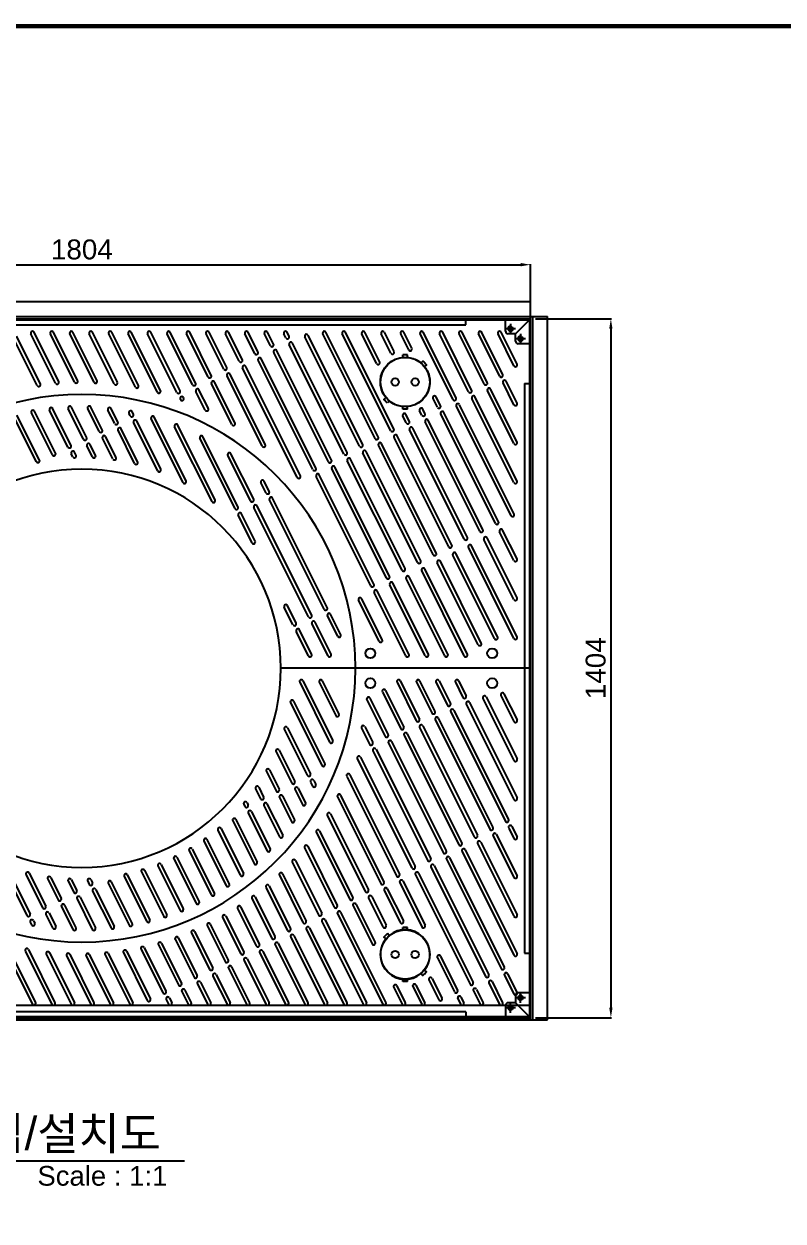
# Model space of a CAD drawing. Header units: millimetres. Extents: x 28890 to 36061, y -49849 to -44778.
# Drawn here: x 30523 to 32049, y -47349 to -44944 of the extents above; entities that cross this region are included whole.
import ezdxf
from ezdxf.enums import TextEntityAlignment as Align

# ---------------------------------------------------------------- set-up
doc = ezdxf.new("R2010")
doc.units = ezdxf.units.MM
doc.layers.add('LAYOUT', color=7, linetype='Continuous')
doc.layers.add('TEXT', color=7, linetype='Continuous')
doc.styles.get("Standard").update_dxf_attribs({"font": 'arial.ttf'})
doc.dimstyles.new('ISO-25', dxfattribs={"dimtxt": 40, "dimasz": 20, "dimexe": 1.25, "dimexo": 10, "dimgap": 10, "dimtad": 1, "dimdec": 0, "dimtxsty": 'Standard', "dimcen": 2.5, "dimclrd": 3, "dimclre": 3, "dimclrt": 3, "dimadec": 0, "dimazin": 0, "dimtfac": 1, "dimtdec": 0, "dimtmove": 0, "dimatfit": 3, "dimfxl": 1, "dimarcsym": 0})

# ---------------------------------------------------------------- blocks, each defined once
blk = doc.blocks.new('*D29')
at = {"color": 3, "lineweight": -2, "transparency": 16777216}
for p, q in [((29737.5, -45526.7), (29737.5, -45426.7)), ((29757.5, -45428), (31521.5, -45428)), ((31541.5, -45526.7), (31541.5, -45426.7))]:
    blk.add_line(p, q, dxfattribs=at)
at = {"color": 3, "transparency": 16777216}
for points in [[(29757.5, -45424.6), (29757.5, -45431.3), (29737.5, -45428)], [(31521.5, -45424.6), (31521.5, -45431.3), (31541.5, -45428)]]:
    blk.add_solid(points, dxfattribs=at)
at = {"layer": 'Defpoints', "color": 0, "transparency": 16777216}
for p in [(31541.5, -45428), (29737.5, -45536.7), (31541.5, -45536.7)]:
    blk.add_point(p, dxfattribs=at)
at = {"color": 3, "transparency": 16777216, "insert": (30639.5, -45397.6), "char_height": 40, "attachment_point": 5}
blk.add_mtext('1804', dxfattribs=at)
blk = doc.blocks.new('*D30')
at = {"color": 3, "lineweight": -2, "transparency": 16777216}
for p, q in [((31551.5, -45536.7), (31704.4, -45536.7)), ((31703.1, -45556.7), (31703.1, -46920.7)), ((31551.5, -46940.7), (31704.4, -46940.7))]:
    blk.add_line(p, q, dxfattribs=at)
at = {"color": 3, "transparency": 16777216}
for points in [[(31699.8, -45556.7), (31706.4, -45556.7), (31703.1, -45536.7)], [(31699.8, -46920.7), (31706.4, -46920.7), (31703.1, -46940.7)]]:
    blk.add_solid(points, dxfattribs=at)
at = {"layer": 'Defpoints', "color": 0, "transparency": 16777216}
for p in [(31541.5, -45536.7), (31541.5, -46940.7), (31703.1, -46940.7)]:
    blk.add_point(p, dxfattribs=at)
at = {"color": 3, "transparency": 16777216, "insert": (31672.7, -46238.7), "char_height": 40, "attachment_point": 5, "rotation": 90}
blk.add_mtext('1404', dxfattribs=at)
blk = doc.blocks.new('A$C2E731E15')
at = {"color": 1}
for p, q in [((-10, 0), (10, 0)), ((0, -10), (0, 10))]:
    blk.add_line(p, q, dxfattribs=at)
blk.add_circle((0, 0), 4.5)
at = {"color": 4}
blk.add_arc((0, 0), 5, 270, 180, dxfattribs=at)

msp = doc.modelspace()

# ---------------------------------------------------------------- linework, layer by layer
for p, q in [((29737.5, -45502.2), (31541.5, -45502.2)), ((31541.5, -46945.2), (31541.5, -45502.2)), ((29703, -45532.2), (31576, -45532.2)), ((29737.5, -45536.7), (31541.5, -45536.7)), ((29739.5, -45538.7), (31539.5, -45538.7)), ((31411.5, -45548.7), (31411.5, -45536.7)), ((31491.5, -45561.7), (31491.5, -45536.7)), ((31541.5, -45536.7), (31511.5, -45566.7)), ((31539.5, -45538.7), (31539.5, -46238.7)), ((31546, -46945.2), (31546, -45532.2)), ((31576, -46945.2), (31576, -45532.2)), ((29867.5, -45548.7), (31411.5, -45548.7)), ((30586.7, -45666.2), (30537, -45566.9)), ((30592.9, -45663), (30543.3, -45563.7)), ((30624.7, -45663.9), (30576.2, -45566.9)), ((30631, -45660.8), (30582.4, -45563.7)), ((30664, -45664.2), (30615.3, -45566.9)), ((30670.3, -45661.1), (30621.6, -45563.7)), ((30704.7, -45667.4), (30654.4, -45566.9)), ((30711, -45664.3), (30660.7, -45563.7)), ((30747.1, -45673.9), (30693.6, -45566.9)), ((30753.3, -45670.7), (30699.8, -45563.7)), ((30791.3, -45684.1), (30732.7, -45566.9)), ((30797.6, -45681), (30738.9, -45563.7)), ((30830.7, -45684.7), (30771.8, -45566.9)), ((30837, -45681.6), (30778.1, -45563.7)), ((30862.1, -45669.1), (30810.9, -45566.9)), ((30868.3, -45665.9), (30817.2, -45563.7)), ((30893.4, -45653.4), (30850.1, -45566.9)), ((30899.6, -45650.3), (30856.3, -45563.7)), ((30924.7, -45637.8), (30889.2, -45566.9)), ((30930.9, -45634.6), (30895.5, -45563.7)), ((30956, -45622.1), (30928.3, -45566.9)), ((30962.2, -45619), (30934.6, -45563.7)), ((30987.3, -45606.5), (30967.5, -45566.9)), ((30993.5, -45603.3), (30973.7, -45563.7)), ((31018.6, -45590.8), (31006.6, -45566.9)), ((31024.8, -45587.7), (31012.9, -45563.7)), ((31049.9, -45575.1), (31045.7, -45566.9)), ((31056.1, -45572), (31052, -45563.7)), ((31204.1, -45789.7), (31094.2, -45569.8)), ((31229.1, -45777.1), (31124, -45566.9)), ((31235.4, -45774), (31130.3, -45563.7)), ((31260.4, -45761.5), (31163.1, -45566.9)), ((31266.7, -45758.4), (31169.4, -45563.7)), ((31232.2, -45626.7), (31202.3, -45566.9)), ((31238.4, -45623.5), (31208.5, -45563.7)), ((31260.9, -45605.8), (31241.4, -45566.9)), ((31267.1, -45602.7), (31247.7, -45563.7)), ((31296.7, -45599.1), (31280.5, -45566.9)), ((31302.9, -45596), (31286.8, -45563.7)), ((31385.7, -45698.9), (31319.7, -45566.9)), ((31391.9, -45695.7), (31325.9, -45563.7)), ((31417, -45683.2), (31358.8, -45566.9)), ((31423.2, -45680.1), (31365, -45563.7)), ((31448.3, -45667.6), (31397.9, -45566.9)), ((31454.5, -45664.4), (31404.2, -45563.7)), ((31479.6, -45651.9), (31437, -45566.9)), ((31485.8, -45648.8), (31443.3, -45563.7)), ((31508.2, -45631), (31476.2, -45566.9)), ((31514.5, -45627.8), (31482.4, -45563.7)), ((31511.5, -45566.7), (31496.5, -45566.7)), ((31511.5, -45581.7), (31511.5, -45566.7)), ((30549.9, -45670.8), (30501.7, -45574.4)), ((30556.1, -45667.6), (30507.9, -45571.3)), ((31166.5, -45808.4), (31056.6, -45588.6)), ((31172.8, -45805.3), (31062.9, -45585.4)), ((31197.8, -45792.8), (31087.9, -45572.9)), ((31541.5, -45586.7), (31516.5, -45586.7)), ((31110.2, -45836.6), (31000.2, -45616.7)), ((31135.2, -45824.1), (31025.3, -45604.2)), ((31141.5, -45821), (31031.5, -45601.1)), ((31294, -45609.2), (31285, -45609.2)), ((31285, -45614.4), (31285, -45609.2)), ((31294, -45614.4), (31294, -45609.2)), ((31072.6, -45855.4), (30962.7, -45635.5)), ((31078.9, -45852.3), (30968.9, -45632.4)), ((31103.9, -45839.7), (30994, -45619.9)), ((30947.6, -45746.2), (30906.3, -45663.7)), ((31002, -45792.4), (30931.4, -45651.2)), ((31008.2, -45789.2), (30937.6, -45648)), ((31508.2, -45709.2), (31486.3, -45665.3)), ((31514.5, -45706.1), (31492.5, -45662.2)), ((30887.5, -45720), (30868.8, -45682.5)), ((30893.8, -45716.8), (30875, -45679.3)), ((30941.3, -45749.3), (30900.1, -45666.8)), ((31508.2, -45787.5), (31455, -45681)), ((31514.5, -45784.4), (31461.2, -45677.9)), ((31529.5, -45666.7), (31529.5, -46810.7)), ((31529.5, -45666.7), (31541.5, -45666.7)), ((30649.2, -45775.5), (30618.5, -45714.1)), ((30680.5, -45759.8), (30657.6, -45714)), ((30837.9, -45699), (30837.5, -45698.1)), ((30844.2, -45695.9), (30843.7, -45695)), ((31285, -45718.2), (31285, -45713)), ((31294, -45718.2), (31294, -45713)), ((31354.4, -45714.5), (31345.5, -45696.8)), ((31360.6, -45711.4), (31351.7, -45693.6)), ((31502.3, -45932.2), (31392.4, -45712.3)), ((31508.6, -45929), (31398.6, -45709.2)), ((31508.2, -45865.8), (31423.7, -45696.6)), ((31514.5, -45862.6), (31429.9, -45693.5)), ((30548, -45823.7), (30502.9, -45733.3)), ((30554.3, -45820.5), (30509.1, -45730.2)), ((30580.3, -45809.9), (30538.1, -45725.5)), ((30586.6, -45806.8), (30544.4, -45722.4)), ((30611.6, -45794.3), (30574.5, -45720.1)), ((30617.9, -45791.2), (30580.8, -45717)), ((30642.9, -45778.6), (30612.2, -45717.3)), ((30674.2, -45763), (30651.3, -45717.2)), ((30705.5, -45747.3), (30691.9, -45720.1)), ((30711.8, -45744.2), (30698.2, -45717)), ((30736.8, -45731.7), (30734.3, -45726.7)), ((30743.1, -45728.5), (30740.6, -45723.6)), ((30842.9, -45865.6), (30778.9, -45737.5)), ((30849.2, -45862.4), (30785.1, -45734.3)), ((31291.7, -45745.8), (31284.8, -45731.8)), ((31294, -45718.2), (31285, -45718.2)), ((31298, -45742.7), (31291, -45728.7)), ((31323.1, -45730.2), (31318.6, -45721.4)), ((31329.3, -45727), (31324.9, -45718.2)), ((31471, -45947.8), (31361.1, -45727.9)), ((31477.3, -45944.7), (31367.3, -45724.8)), ((30745.4, -45827.1), (30712.2, -45760.7)), ((30751.7, -45824), (30718.5, -45757.6)), ((30792, -45842), (30743.5, -45745.1)), ((30798.3, -45838.9), (30749.8, -45742)), ((30901.2, -45903.8), (30826, -45753.5)), ((30907.4, -45900.7), (30832.3, -45750.4)), ((31408.4, -45979.1), (31298.5, -45759.2)), ((31414.7, -45976), (31304.7, -45756.1)), ((31439.7, -45963.5), (31329.8, -45743.6)), ((31446, -45960.3), (31336, -45740.5)), ((30701.9, -45818.3), (30680.9, -45776.4)), ((30708.2, -45815.2), (30687.2, -45773.3)), ((30947.4, -45918), (30876.8, -45776.8)), ((30953.7, -45914.9), (30883, -45773.6)), ((31377.1, -45994.8), (31267.2, -45774.9)), ((31383.4, -45991.6), (31273.4, -45771.8)), ((30621.5, -45814.1), (30618.3, -45807.7)), ((30627.8, -45811), (30624.6, -45804.6)), ((30660.7, -45814.3), (30649.6, -45792)), ((30667, -45811.1), (30655.9, -45788.9)), ((30978.7, -45902.4), (30932.9, -45810.8)), ((30985, -45899.2), (30939.2, -45807.7)), ((31314.5, -46026.1), (31204.5, -45806.2)), ((31320.7, -46022.9), (31210.8, -45803.1)), ((31345.8, -46010.4), (31235.8, -45790.5)), ((31352, -46007.3), (31242.1, -45787.4)), ((31258.1, -46054.3), (31148.2, -45834.4)), ((31283.2, -46041.7), (31173.2, -45821.9)), ((31289.4, -46038.6), (31179.5, -45818.7)), ((31220.6, -46073), (31110.6, -45853.2)), ((31226.8, -46069.9), (31116.9, -45850)), ((31251.9, -46057.4), (31141.9, -45837.5)), ((31010, -45886.7), (30999.5, -45865.7)), ((31016.3, -45883.6), (31005.8, -45862.6)), ((31126.6, -46120), (31016.7, -45900.1)), ((31132.9, -46116.9), (31023, -45897)), ((30988.1, -45983.7), (30960.4, -45928.3)), ((31095.3, -46135.6), (30985.4, -45915.8)), ((31101.6, -46132.5), (30991.7, -45912.6)), ((30981.8, -45986.8), (30954.1, -45931.4)), ((31514.5, -46097.4), (31454.2, -45976.9)), ((31508.2, -46022.3), (31479.3, -45964.4)), ((31514.5, -46019.1), (31485.5, -45961.2)), ((31508.2, -46178.8), (31416.7, -45995.7)), ((31514.5, -46175.7), (31422.9, -45992.5)), ((31508.2, -46100.5), (31448, -45980)), ((31436.3, -46191.4), (31354.1, -46027)), ((31442.5, -46188.3), (31360.3, -46023.8)), ((31469.3, -46179.1), (31385.4, -46011.3)), ((31475.5, -46176), (31391.6, -46008.2)), ((31408.3, -46213.7), (31322.8, -46042.6)), ((31414.6, -46210.6), (31329, -46039.5)), ((31330, -46213.7), (31258.6, -46070.8)), ((31336.3, -46210.6), (31264.8, -46067.7)), ((31369.2, -46213.7), (31291.4, -46058.3)), ((31375.4, -46210.6), (31297.7, -46055.1)), ((31243.4, -46181.3), (31202.2, -46099)), ((31290.9, -46213.7), (31227.3, -46086.5)), ((31297.2, -46210.6), (31233.5, -46083.3)), ((31064, -46151.3), (31046.4, -46116)), ((31070.3, -46148.2), (31052.7, -46112.9)), ((31237.1, -46184.5), (31196, -46102.1)), ((31140.6, -46210.6), (31108.3, -46145.9)), ((31153.9, -46174.5), (31133.4, -46133.4)), ((31160.2, -46171.4), (31139.6, -46130.3)), ((31095.3, -46213.7), (31070.7, -46164.7)), ((31101.5, -46210.6), (31077, -46161.6)), ((31134.4, -46213.7), (31102.1, -46149.1)), ((31539.5, -46238.7), (31039.5, -46238.7)), ((31539.5, -46238.7), (31539.5, -46938.7)), ((31077.5, -46266.9), (31137.7, -46387.3)), ((31083.8, -46263.7), (31144, -46384.1)), ((31116.6, -46266.9), (31150.1, -46333.8)), ((31122.9, -46263.7), (31156.4, -46330.7)), ((31273.2, -46266.9), (31311.8, -46344.2)), ((31279.4, -46263.7), (31318.1, -46341)), ((31312.3, -46266.9), (31343.1, -46328.5)), ((31318.5, -46263.7), (31349.4, -46325.4)), ((31351.4, -46266.9), (31374.4, -46312.9)), ((31357.7, -46263.7), (31380.7, -46309.7)), ((31390.5, -46266.9), (31405.7, -46297.2)), ((31396.8, -46263.7), (31412, -46294.1)), ((31243.8, -46286.4), (31280.5, -46359.8)), ((31250, -46283.2), (31286.8, -46356.7)), ((31488.2, -46290), (31514.5, -46342.6)), ((31058.8, -46307.8), (31121.9, -46433.9)), ((31065.1, -46304.7), (31128.1, -46430.7)), ((31212.4, -46301.8), (31249.2, -46375.5)), ((31218.6, -46298.7), (31255.5, -46372.4)), ((31412.4, -46310.6), (31508.2, -46502.2)), ((31418.7, -46307.5), (31514.5, -46499.1)), ((31445.8, -46299.2), (31508.2, -46424)), ((31452.1, -46296), (31514.5, -46420.8)), ((31481.9, -46293.1), (31508.2, -46345.7)), ((31356.1, -46338.8), (31466, -46558.7)), ((31381.1, -46326.3), (31491.1, -46546.2)), ((31387.4, -46323.2), (31497.3, -46543)), ((31046.4, -46361.3), (31092.7, -46453.7)), ((31052.7, -46358.1), (31098.9, -46450.6)), ((31201.8, -46358.9), (31217.9, -46391.1)), ((31208.1, -46355.8), (31224.2, -46388)), ((31318.5, -46357.6), (31428.5, -46577.5)), ((31324.8, -46354.5), (31434.7, -46574.3)), ((31349.8, -46341.9), (31459.8, -46561.8)), ((31262.2, -46385.8), (31372.1, -46605.6)), ((31287.2, -46373.2), (31397.2, -46593.1)), ((31293.5, -46370.1), (31403.4, -46590)), ((31030, -46406.6), (31061.4, -46469.4)), ((31036.2, -46403.4), (31067.6, -46466.3)), ((31224.6, -46404.6), (31334.5, -46624.4)), ((31230.9, -46401.4), (31340.8, -46621.3)), ((31255.9, -46388.9), (31365.9, -46608.8)), ((31193.3, -46420.2), (31303.2, -46640.1)), ((31199.6, -46417.1), (31309.5, -46637)), ((31010.5, -46446), (31030.1, -46485.1)), ((31016.8, -46442.8), (31036.3, -46481.9)), ((31172, -46455.8), (31271.9, -46655.7)), ((31178.2, -46452.6), (31278.2, -46652.6)), ((30988.8, -46480.8), (30998.8, -46500.7)), ((30995.1, -46477.7), (31005, -46497.6)), ((31068.1, -46482.8), (31083, -46512.7)), ((31074.3, -46479.7), (31089.3, -46509.5)), ((31099.4, -46467.2), (31103.5, -46475.3)), ((31105.7, -46464), (31109.7, -46472.2)), ((31036.8, -46498.5), (31060.8, -46546.5)), ((31043, -46495.3), (31067.1, -46543.4)), ((31153.3, -46496.8), (31240.6, -46671.4)), ((31159.6, -46493.7), (31246.9, -46668.3)), ((30965.2, -46511.8), (30967.5, -46516.4)), ((30971.4, -46508.6), (30973.7, -46513.2)), ((30974.2, -46529.8), (31012, -46605.4)), ((30980.4, -46526.6), (31018.2, -46602.3)), ((31005.5, -46514.1), (31037.1, -46577.3)), ((31011.7, -46511), (31043.3, -46574.2)), ((31139.1, -46530.9), (31215.6, -46683.9)), ((30942.9, -46545.4), (30985.7, -46631)), ((30949.1, -46542.3), (30991.9, -46627.9)), ((31132.8, -46534.1), (31209.3, -46687)), ((30913, -46564), (30958.1, -46654.2)), ((30919.3, -46560.9), (30964.4, -46651.1)), ((31110.8, -46568.2), (31178, -46702.7)), ((31117, -46565), (31184.3, -46699.6)), ((31466.5, -46575.2), (31508.2, -46658.8)), ((31472.7, -46572.1), (31514.5, -46655.6)), ((31497.8, -46559.6), (31508.2, -46580.5)), ((31504, -46556.5), (31514.5, -46577.4)), ((30861.5, -46601.8), (30906.1, -46691)), ((30884.8, -46585.8), (30929.5, -46675.3)), ((30891, -46582.7), (30935.8, -46672.1)), ((31087.3, -46599.5), (31146.7, -46718.3)), ((31093.5, -46596.3), (31153, -46715.2)), ((31410.1, -46603.4), (31514.5, -46812.2)), ((31435.2, -46590.9), (31508.2, -46737)), ((31441.4, -46587.8), (31514.5, -46733.9)), ((30824.4, -46621.5), (30869.1, -46710.9)), ((30830.6, -46618.3), (30875.3, -46707.7)), ((30855.2, -46604.9), (30899.8, -46694.1)), ((31062.5, -46628.2), (31115.4, -46734)), ((31068.8, -46625.1), (31121.7, -46730.9)), ((31372.6, -46622.2), (31482.5, -46842.1)), ((31378.8, -46619.1), (31488.8, -46838.9)), ((31403.9, -46606.5), (31508.2, -46815.3)), ((30480.7, -46638.5), (30529.2, -46735.5)), ((30487, -46635.4), (30535.5, -46732.4)), ((30533.6, -46650.3), (30566.8, -46716.7)), ((30759.2, -46647.7), (30804, -46737.3)), ((30765.5, -46644.6), (30810.3, -46734.2)), ((30792.4, -46635.9), (30837.1, -46725.1)), ((30798.7, -46632.8), (30843.3, -46722)), ((31042.8, -46651.5), (31090.4, -46746.5)), ((31316.2, -46650.4), (31426.1, -46870.2)), ((31341.3, -46637.8), (31451.2, -46857.7)), ((31347.5, -46634.7), (31457.5, -46854.6)), ((30527.3, -46653.4), (30560.5, -46719.8)), ((30570.8, -46662.2), (30591.8, -46704.2)), ((30577.1, -46659.1), (30598.1, -46701.1)), ((30612, -46666.3), (30623.1, -46688.5)), ((30618.3, -46663.2), (30629.4, -46685.4)), ((30651.2, -46666.5), (30654.4, -46672.9)), ((30657.5, -46663.3), (30660.7, -46669.8)), ((30692.4, -46670.6), (30734.6, -46755)), ((30698.7, -46667.5), (30740.9, -46751.9)), ((30724.7, -46656.9), (30769.9, -46747.3)), ((30730.9, -46653.8), (30776.1, -46744.1)), ((31015.8, -46675.7), (31059.1, -46762.2)), ((31036.6, -46654.6), (31084.1, -46749.6)), ((31278.6, -46669.1), (31323.1, -46758.1)), ((31284.9, -46666), (31329.4, -46755)), ((31310, -46653.5), (31419.9, -46873.4)), ((30636.1, -46698.8), (30666.8, -46760.2)), ((30661.1, -46686.3), (30698.2, -46760.4)), ((30667.4, -46683.2), (30704.4, -46757.3)), ((30987.8, -46697.8), (31027.8, -46777.8)), ((31009.6, -46678.8), (31052.8, -46765.3)), ((31216, -46700.5), (31244.9, -46758.3)), ((31222.3, -46697.3), (31251.2, -46755.1)), ((31247.3, -46684.8), (31279.7, -46749.5)), ((31253.6, -46681.7), (31285.9, -46746.3)), ((30598.5, -46717.6), (30621.4, -46763.4)), ((30604.8, -46714.5), (30627.7, -46760.3)), ((30629.8, -46702), (30660.5, -46763.3)), ((30952.4, -46721.1), (30990.2, -46796.6)), ((30958.7, -46718), (30996.5, -46793.5)), ((30981.5, -46701), (31021.5, -46781)), ((31184.7, -46716.1), (31223, -46792.5)), ((31191, -46713), (31229.2, -46789.4)), ((30542.2, -46745.8), (30544.7, -46750.8)), ((30567.2, -46733.3), (30580.8, -46760.4)), ((30573.5, -46730.1), (30587.1, -46757.3)), ((30922.4, -46739.3), (30958.9, -46812.3)), ((30928.7, -46736.2), (30965.1, -46809.1)), ((31122.1, -46747.4), (31205.3, -46913.7)), ((31128.4, -46744.3), (31211.5, -46910.6)), ((31153.4, -46731.8), (31244.4, -46913.7)), ((31159.7, -46728.6), (31250.7, -46910.6)), ((30535.9, -46748.9), (30538.4, -46753.9)), ((30859.7, -46770.4), (30896.3, -46843.6)), ((30866, -46767.3), (30902.5, -46840.4)), ((30891.4, -46755.6), (30927.6, -46827.9)), ((30897.7, -46752.5), (30933.8, -46824.8)), ((31090.8, -46763.1), (31166.1, -46913.7)), ((31097.1, -46759.9), (31172.4, -46910.6)), ((31294, -46759.2), (31285, -46759.2)), ((31285, -46764.4), (31285, -46759.2)), ((31294, -46764.4), (31294, -46759.2)), ((30481.4, -46796.4), (30540, -46913.7)), ((30487.7, -46793.3), (30546.3, -46910.6)), ((30793.3, -46794.1), (30833.7, -46874.9)), ((30799.6, -46791), (30839.9, -46871.7)), ((30827, -46783.2), (30865, -46859.2)), ((30833.2, -46780.1), (30871.2, -46856.1)), ((31028.2, -46794.4), (31087.9, -46913.7)), ((31034.5, -46791.2), (31094.1, -46910.6)), ((31059.5, -46778.7), (31127, -46913.7)), ((31065.8, -46775.6), (31133.3, -46910.6)), ((30525.7, -46806.7), (30579.2, -46913.7)), ((30531.9, -46803.6), (30585.4, -46910.6)), ((30568, -46813.1), (30618.3, -46913.7)), ((30574.3, -46810), (30624.6, -46910.6)), ((30608.7, -46816.3), (30657.4, -46913.7)), ((30615, -46813.2), (30663.7, -46910.6)), ((30648, -46816.7), (30696.6, -46913.7)), ((30654.3, -46813.5), (30702.8, -46910.6)), ((30686.1, -46814.4), (30735.7, -46913.7)), ((30692.3, -46811.3), (30742, -46910.6)), ((30722.9, -46809.8), (30771.1, -46906.2)), ((30729.1, -46806.7), (30777.3, -46903)), ((30758.6, -46803), (30802.4, -46890.5)), ((30764.9, -46799.9), (30808.6, -46887.4)), ((30996.9, -46810), (31048.8, -46913.7)), ((31003.2, -46806.9), (31055, -46910.6)), ((31354.2, -46820.2), (31388.6, -46889)), ((31360.4, -46817.1), (31394.8, -46885.9)), ((31529.5, -46810.7), (31541.5, -46810.7)), ((30934.3, -46841.3), (30970.5, -46913.7)), ((30940.6, -46838.2), (30976.8, -46910.6)), ((30965.6, -46825.7), (31009.6, -46913.7)), ((30971.9, -46822.5), (31015.9, -46910.6)), ((30903, -46857), (30931.4, -46913.7)), ((30909.2, -46853.8), (30937.6, -46910.6)), ((31285, -46868.2), (31285, -46863)), ((31294, -46868.2), (31285, -46868.2)), ((31294, -46868.2), (31294, -46863)), ((31337.3, -46864.8), (31357.3, -46904.7)), ((31343.6, -46861.7), (31363.5, -46901.5)), ((31464.2, -46868), (31485.5, -46910.6)), ((31489.2, -46855.5), (31508.2, -46893.5)), ((31495.5, -46852.4), (31514.5, -46890.4)), ((30840.4, -46888.3), (30853.1, -46913.7)), ((30846.6, -46885.2), (30859.4, -46910.6)), ((30871.7, -46872.6), (30892.2, -46913.7)), ((30877.9, -46869.5), (30898.5, -46910.6)), ((31266.5, -46879.7), (31283.5, -46913.7)), ((31272.8, -46876.5), (31289.8, -46910.6)), ((31304.9, -46878.1), (31322.7, -46913.7)), ((31311.1, -46875), (31328.9, -46910.6)), ((31426.6, -46886.8), (31440.1, -46913.7)), ((31432.9, -46883.7), (31446.3, -46910.6)), ((31457.9, -46871.1), (31479.2, -46913.7)), ((31541.5, -46890.7), (31516.5, -46890.7)), ((29737.5, -46915.2), (31541.5, -46915.2)), ((30809.1, -46904), (30814, -46913.7)), ((30815.4, -46900.9), (30820.2, -46910.6)), ((31395.3, -46902.4), (31400.9, -46913.7)), ((31401.6, -46899.3), (31407.2, -46910.6)), ((31491.5, -46915.7), (31491.5, -46940.7)), ((31511.5, -46910.7), (31496.5, -46910.7)), ((31511.5, -46895.7), (31511.5, -46910.7)), ((31541.5, -46940.7), (31511.5, -46910.7)), ((29737.5, -46940.7), (31541.5, -46940.7)), ((31539.5, -46938.7), (29739.5, -46938.7)), ((31411.5, -46928.7), (29867.5, -46928.7)), ((31411.5, -46928.7), (31411.5, -46940.7)), ((29703, -46945.2), (31576, -46945.2)), ((30845.7, -47229.1), (30132.1, -47229.1))]:
    msp.add_line(p, q)
for points in [[(31253.9, -45705.6, -0.045549), (31246.9, -45698.5), (31250.5, -45695, -0.904534), (31321.5, -45625.3), (31325.1, -45621.8, -0.045549), (31332.1, -45629), (31328.5, -45632.5, -0.904534), (31257.5, -45702.1)], [(31253.9, -46771.8, 0.045549), (31246.9, -46779), (31250.5, -46782.5, 0.904534), (31321.5, -46852.1), (31325.1, -46855.6, 0.045549), (31332.1, -46848.5), (31328.5, -46845, 0.904534), (31257.5, -46775.3)]]:
    msp.add_lwpolyline(points, format="xyb", close=True)
for centre, radius in [((31289.5, -45663.7), 49.5), ((31269.5, -45663.7), 7.5), ((31309.5, -45663.7), 7.5), ((31219.5, -46208.7), 10), ((31464.5, -46208.7), 10), ((31219.5, -46268.7), 10), ((31464.5, -46268.7), 10), ((31289.5, -46813.7), 49.5), ((31269.5, -46813.7), 7.5), ((31309.5, -46813.7), 7.5)]:
    msp.add_circle(centre, radius)
for centre, radius, start, end in [((30540.2, -45565.3), 3.5, 26.5651, 206.5651), ((30579.3, -45565.3), 3.5, 26.5651, 206.5651), ((30618.4, -45565.3), 3.5, 26.5651, 206.5651), ((30657.6, -45565.3), 3.5, 26.5651, 206.5651), ((30696.7, -45565.3), 3.5, 26.5651, 206.5651), ((30735.8, -45565.3), 3.5, 26.5651, 206.5651), ((30774.9, -45565.3), 3.5, 26.5651, 206.5651), ((30814.1, -45565.3), 3.5, 26.5651, 206.5651), ((30853.2, -45565.3), 3.5, 26.5651, 206.5651), ((30892.3, -45565.3), 3.5, 26.5651, 206.5651), ((30931.5, -45565.3), 3.5, 26.5651, 206.5651), ((30970.6, -45565.3), 3.5, 26.5651, 206.5651), ((31009.7, -45565.3), 3.5, 26.5651, 206.5651), ((31048.9, -45565.3), 3.5, 26.5651, 206.5651), ((31091, -45571.3), 3.5, 26.5651, 206.5651), ((31127.1, -45565.3), 3.5, 26.5651, 206.5651), ((31166.3, -45565.3), 3.5, 26.5651, 206.5651), ((31205.4, -45565.3), 3.5, 26.5651, 206.5651), ((31244.5, -45565.3), 3.5, 26.5651, 206.5651), ((31283.7, -45565.3), 3.5, 26.5651, 206.5651), ((31322.8, -45565.3), 3.5, 26.5651, 206.5651), ((31361.9, -45565.3), 3.5, 26.5651, 206.5651), ((31401, -45565.3), 3.5, 26.5651, 206.5651), ((31440.2, -45565.3), 3.5, 26.5651, 206.5651), ((31479.3, -45565.3), 3.5, 26.5651, 206.5651), ((31496.5, -45561.7), 5, 180, 270), ((31021.7, -45589.2), 3.5, 206.5651, 26.5651), ((31053, -45573.6), 3.5, 206.5651, 26.5651), ((31059.7, -45587), 3.5, 26.5651, 206.5651), ((31516.5, -45581.7), 5, 180, 270), ((30990.4, -45604.9), 3.5, 206.5651, 26.5651), ((30997.1, -45618.3), 3.5, 26.5651, 206.5651), ((31028.4, -45602.6), 3.5, 26.5651, 206.5651), ((31264, -45604.3), 3.5, 206.5651, 26.5651), ((31299.8, -45597.6), 3.5, 206.5651, 26.5651), ((30927.8, -45636.2), 3.5, 206.5651, 26.5651), ((30959.1, -45620.5), 3.5, 206.5651, 26.5651), ((30965.8, -45634), 3.5, 26.5651, 206.5651), ((31235.3, -45625.1), 3.5, 206.5651, 26.5651), ((31511.4, -45629.4), 3.5, 206.5651, 26.5651), ((30589.8, -45664.6), 3.5, 206.5651, 26.5651), ((30627.8, -45662.3), 3.5, 206.5651, 26.5651), ((30667.1, -45662.7), 3.5, 206.5651, 26.5651), ((30707.8, -45665.9), 3.5, 206.5651, 26.5651), ((30865.2, -45667.5), 3.5, 206.5651, 26.5651), ((30896.5, -45651.8), 3.5, 206.5651, 26.5651), ((30903.2, -45665.3), 3.5, 26.5651, 206.5651), ((30934.5, -45649.6), 3.5, 26.5651, 206.5651), ((31451.4, -45666), 3.5, 206.5651, 26.5651), ((31482.7, -45650.3), 3.5, 206.5651, 26.5651), ((31489.4, -45663.8), 3.5, 26.5651, 206.5651), ((30639.5, -46238.7), 550, 0, 180), ((30553, -45669.2), 3.5, 206.5651, 26.5651), ((30750.2, -45672.3), 3.5, 206.5651, 26.5651), ((30794.5, -45682.6), 3.5, 206.5651, 26.5651), ((30833.9, -45683.1), 3.5, 206.5651, 26.5651), ((30871.9, -45680.9), 3.5, 26.5651, 206.5651), ((31420.1, -45681.7), 3.5, 206.5651, 26.5651), ((31458.1, -45679.4), 3.5, 26.5651, 206.5651), ((30615.4, -45715.7), 3.5, 26.5651, 206.5651), ((30654.4, -45715.6), 3.5, 26.5651, 206.5651), ((30840.6, -45696.6), 3.5, 26.5651, 206.5651), ((30841, -45697.5), 3.5, 206.5651, 26.5651), ((31348.6, -45695.2), 3.5, 26.5651, 206.5651), ((31357.5, -45713), 3.5, 206.5651, 26.5651), ((31388.8, -45697.3), 3.5, 206.5651, 26.5651), ((31395.5, -45710.7), 3.5, 26.5651, 206.5651), ((31426.8, -45695.1), 3.5, 26.5651, 206.5651), ((31511.4, -45707.7), 3.5, 206.5651, 26.5651), ((30541.2, -45724), 3.5, 26.5651, 206.5651), ((30577.7, -45718.6), 3.5, 26.5651, 206.5651), ((30695.1, -45718.6), 3.5, 26.5651, 206.5651), ((30737.5, -45725.1), 3.5, 26.5651, 206.5651), ((30740, -45730.1), 3.5, 206.5651, 26.5651), ((30782, -45735.9), 3.5, 26.5651, 206.5651), ((30890.6, -45718.4), 3.5, 206.5651, 26.5651), ((31287.9, -45730.3), 3.5, 26.5651, 206.5651), ((31321.8, -45719.8), 3.5, 26.5651, 206.5651), ((31326.2, -45728.6), 3.5, 206.5651, 26.5651), ((31332.9, -45742), 3.5, 26.5651, 206.5651), ((31364.2, -45726.4), 3.5, 26.5651, 206.5651), ((30677.4, -45761.4), 3.5, 206.5651, 26.5651), ((30708.7, -45745.8), 3.5, 206.5651, 26.5651), ((30715.4, -45759.2), 3.5, 26.5651, 206.5651), ((30746.7, -45743.5), 3.5, 26.5651, 206.5651), ((30829.2, -45752), 3.5, 26.5651, 206.5651), ((30944.4, -45747.7), 3.5, 206.5651, 26.5651), ((31263.6, -45759.9), 3.5, 206.5651, 26.5651), ((31294.9, -45744.3), 3.5, 206.5651, 26.5651), ((31301.6, -45757.7), 3.5, 26.5651, 206.5651), ((30646, -45777.1), 3.5, 206.5651, 26.5651), ((30684.1, -45774.8), 3.5, 26.5651, 206.5651), ((30879.9, -45775.2), 3.5, 26.5651, 206.5651), ((31232.3, -45775.6), 3.5, 206.5651, 26.5651), ((31239, -45789), 3.5, 26.5651, 206.5651), ((31270.3, -45773.3), 3.5, 26.5651, 206.5651), ((31511.4, -45785.9), 3.5, 206.5651, 26.5651), ((30583.4, -45808.4), 3.5, 206.5651, 26.5651), ((30614.7, -45792.7), 3.5, 206.5651, 26.5651), ((30621.5, -45806.1), 3.5, 26.5651, 206.5651), ((30652.8, -45790.5), 3.5, 26.5651, 206.5651), ((30936, -45809.2), 3.5, 26.5651, 206.5651), ((31005.1, -45790.8), 3.5, 206.5651, 26.5651), ((31169.7, -45806.9), 3.5, 206.5651, 26.5651), ((31201, -45791.2), 3.5, 206.5651, 26.5651), ((31207.7, -45804.6), 3.5, 26.5651, 206.5651), ((30551.2, -45822.1), 3.5, 206.5651, 26.5651), ((30624.7, -45812.5), 3.5, 206.5651, 26.5651), ((30663.9, -45812.7), 3.5, 206.5651, 26.5651), ((30705, -45816.8), 3.5, 206.5651, 26.5651), ((30748.6, -45825.6), 3.5, 206.5651, 26.5651), ((31138.4, -45822.5), 3.5, 206.5651, 26.5651), ((31145.1, -45835.9), 3.5, 26.5651, 206.5651), ((31176.4, -45820.3), 3.5, 26.5651, 206.5651), ((30639.5, -46238.7), 400, 0, 180), ((30795.1, -45840.5), 3.5, 206.5651, 26.5651), ((31075.7, -45853.8), 3.5, 206.5651, 26.5651), ((31107, -45838.2), 3.5, 206.5651, 26.5651), ((31113.8, -45851.6), 3.5, 26.5651, 206.5651), ((30846, -45864), 3.5, 206.5651, 26.5651), ((31002.7, -45864.2), 3.5, 26.5651, 206.5651), ((31511.4, -45864.2), 3.5, 206.5651, 26.5651), ((30904.3, -45902.3), 3.5, 206.5651, 26.5651), ((30981.8, -45900.8), 3.5, 206.5651, 26.5651), ((31013.1, -45885.1), 3.5, 206.5651, 26.5651), ((31019.8, -45898.6), 3.5, 26.5651, 206.5651), ((30950.5, -45916.4), 3.5, 206.5651, 26.5651), ((30957.2, -45929.9), 3.5, 26.5651, 206.5651), ((30988.5, -45914.2), 3.5, 26.5651, 206.5651), ((31505.4, -45930.6), 3.5, 206.5651, 26.5651), ((31474.1, -45946.2), 3.5, 206.5651, 26.5651), ((31411.5, -45977.6), 3.5, 206.5651, 26.5651), ((31442.8, -45961.9), 3.5, 206.5651, 26.5651), ((31451.1, -45978.4), 3.5, 26.5651, 206.5651), ((31482.4, -45962.8), 3.5, 26.5651, 206.5651), ((30984.9, -45985.3), 3.5, 206.5651, 26.5651), ((31380.2, -45993.2), 3.5, 206.5651, 26.5651), ((31419.8, -45994.1), 3.5, 26.5651, 206.5651), ((31317.6, -46024.5), 3.5, 206.5651, 26.5651), ((31348.9, -46008.9), 3.5, 206.5651, 26.5651), ((31357.2, -46025.4), 3.5, 26.5651, 206.5651), ((31388.5, -46009.8), 3.5, 26.5651, 206.5651), ((31511.4, -46020.7), 3.5, 206.5651, 26.5651), ((31286.3, -46040.2), 3.5, 206.5651, 26.5651), ((31325.9, -46041.1), 3.5, 26.5651, 206.5651), ((31223.7, -46071.5), 3.5, 206.5651, 26.5651), ((31255, -46055.8), 3.5, 206.5651, 26.5651), ((31261.7, -46069.2), 3.5, 26.5651, 206.5651), ((31294.6, -46056.7), 3.5, 26.5651, 206.5651), ((31199.1, -46100.5), 3.5, 26.5651, 206.5651), ((31230.4, -46084.9), 3.5, 26.5651, 206.5651), ((31511.4, -46099), 3.5, 206.5651, 26.5651), ((31049.5, -46114.4), 3.5, 26.5651, 206.5651), ((31129.8, -46118.4), 3.5, 206.5651, 26.5651), ((31098.5, -46134.1), 3.5, 206.5651, 26.5651), ((31105.2, -46147.5), 3.5, 26.5651, 206.5651), ((31136.5, -46131.8), 3.5, 26.5651, 206.5651), ((31067.2, -46149.7), 3.5, 206.5651, 26.5651), ((31073.9, -46163.1), 3.5, 26.5651, 206.5651), ((31157, -46172.9), 3.5, 206.5651, 26.5651), ((31240.3, -46182.9), 3.5, 206.5651, 26.5651), ((31439.4, -46189.8), 3.5, 206.5651, 26.5651), ((31472.4, -46177.5), 3.5, 206.5651, 26.5651), ((31511.4, -46177.2), 3.5, 206.5651, 26.5651), ((31098.4, -46212.2), 3.5, 206.5651, 26.5651), ((31137.5, -46212.2), 3.5, 206.5651, 26.5651), ((31294, -46212.2), 3.5, 206.5651, 26.5651), ((31333.2, -46212.2), 3.5, 206.5651, 26.5651), ((31372.3, -46212.2), 3.5, 206.5651, 26.5651), ((31411.4, -46212.2), 3.5, 206.5651, 26.5651), ((30639.5, -46238.7), 550, 180, 0), ((30639.5, -46238.7), 400, 180, 0), ((31080.6, -46265.3), 3.5, 26.5651, 206.5651), ((31119.8, -46265.3), 3.5, 26.5651, 206.5651), ((31276.3, -46265.3), 3.5, 26.5651, 206.5651), ((31315.4, -46265.3), 3.5, 26.5651, 206.5651), ((31354.5, -46265.3), 3.5, 26.5651, 206.5651), ((31393.7, -46265.3), 3.5, 26.5651, 206.5651), ((31246.9, -46284.8), 3.5, 26.5651, 206.5651), ((31485.1, -46291.6), 3.5, 26.5651, 206.5651), ((31062, -46306.2), 3.5, 26.5651, 206.5651), ((31215.5, -46300.3), 3.5, 26.5651, 206.5651), ((31377.6, -46311.3), 3.5, 206.5651, 26.5651), ((31408.9, -46295.7), 3.5, 206.5651, 26.5651), ((31415.6, -46309.1), 3.5, 26.5651, 206.5651), ((31449, -46297.6), 3.5, 26.5651, 206.5651), ((31153.2, -46332.3), 3.5, 206.5651, 26.5651), ((31346.3, -46327), 3.5, 206.5651, 26.5651), ((31353, -46340.4), 3.5, 26.5651, 206.5651), ((31384.3, -46324.7), 3.5, 26.5651, 206.5651), ((31049.6, -46359.7), 3.5, 26.5651, 206.5651), ((31204.9, -46357.4), 3.5, 26.5651, 206.5651), ((31283.6, -46358.3), 3.5, 206.5651, 26.5651), ((31314.9, -46342.6), 3.5, 206.5651, 26.5651), ((31321.7, -46356), 3.5, 26.5651, 206.5651), ((31511.4, -46344.1), 3.5, 206.5651, 26.5651), ((31140.8, -46385.7), 3.5, 206.5651, 26.5651), ((31221, -46389.6), 3.5, 206.5651, 26.5651), ((31252.3, -46373.9), 3.5, 206.5651, 26.5651), ((31259, -46387.3), 3.5, 26.5651, 206.5651), ((31290.4, -46371.7), 3.5, 26.5651, 206.5651), ((31033.1, -46405), 3.5, 26.5651, 206.5651), ((31227.7, -46403), 3.5, 26.5651, 206.5651), ((31125, -46432.3), 3.5, 206.5651, 26.5651), ((31196.4, -46418.6), 3.5, 26.5651, 206.5651), ((31511.4, -46422.4), 3.5, 206.5651, 26.5651), ((31013.7, -46444.4), 3.5, 26.5651, 206.5651), ((31095.8, -46452.2), 3.5, 206.5651, 26.5651), ((31175.1, -46454.2), 3.5, 26.5651, 206.5651), ((30991.9, -46479.2), 3.5, 26.5651, 206.5651), ((31033.2, -46483.5), 3.5, 206.5651, 26.5651), ((31064.5, -46467.8), 3.5, 206.5651, 26.5651), ((31071.2, -46481.3), 3.5, 26.5651, 206.5651), ((31102.5, -46465.6), 3.5, 26.5651, 206.5651), ((31106.6, -46473.8), 3.5, 206.5651, 26.5651), ((30968.3, -46510.2), 3.5, 26.5651, 206.5651), ((31001.9, -46499.1), 3.5, 206.5651, 26.5651), ((31039.9, -46496.9), 3.5, 26.5651, 206.5651), ((31156.5, -46495.2), 3.5, 26.5651, 206.5651), ((31511.4, -46500.7), 3.5, 206.5651, 26.5651), ((30970.6, -46514.8), 3.5, 206.5651, 26.5651), ((30977.3, -46528.2), 3.5, 26.5651, 206.5651), ((31008.6, -46512.6), 3.5, 26.5651, 206.5651), ((31086.1, -46511.1), 3.5, 206.5651, 26.5651), ((31136, -46532.5), 3.5, 26.5651, 206.5651), ((30946, -46543.9), 3.5, 26.5651, 206.5651), ((31063.9, -46544.9), 3.5, 206.5651, 26.5651), ((31494.2, -46544.6), 3.5, 206.5651, 26.5651), ((31500.9, -46558), 3.5, 26.5651, 206.5651), ((30916.2, -46562.4), 3.5, 26.5651, 206.5651), ((31040.2, -46575.8), 3.5, 206.5651, 26.5651), ((31113.9, -46566.6), 3.5, 26.5651, 206.5651), ((31431.6, -46575.9), 3.5, 206.5651, 26.5651), ((31462.9, -46560.3), 3.5, 206.5651, 26.5651), ((31469.6, -46573.7), 3.5, 26.5651, 206.5651), ((31511.4, -46578.9), 3.5, 206.5651, 26.5651), ((30858.3, -46603.3), 3.5, 26.5651, 206.5651), ((30887.9, -46584.2), 3.5, 26.5651, 206.5651), ((31015.1, -46603.8), 3.5, 206.5651, 26.5651), ((31090.4, -46597.9), 3.5, 26.5651, 206.5651), ((31400.3, -46591.6), 3.5, 206.5651, 26.5651), ((31407, -46605), 3.5, 26.5651, 206.5651), ((31438.3, -46589.3), 3.5, 26.5651, 206.5651), ((30827.5, -46619.9), 3.5, 26.5651, 206.5651), ((30988.8, -46629.4), 3.5, 206.5651, 26.5651), ((31065.6, -46626.6), 3.5, 26.5651, 206.5651), ((31337.7, -46622.9), 3.5, 206.5651, 26.5651), ((31369, -46607.2), 3.5, 206.5651, 26.5651), ((31375.7, -46620.6), 3.5, 26.5651, 206.5651), ((30530.4, -46651.9), 3.5, 26.5651, 206.5651), ((30727.8, -46655.3), 3.5, 26.5651, 206.5651), ((30762.4, -46646.2), 3.5, 26.5651, 206.5651), ((30795.6, -46634.3), 3.5, 26.5651, 206.5651), ((30961.3, -46652.7), 3.5, 206.5651, 26.5651), ((31039.7, -46653), 3.5, 26.5651, 206.5651), ((31306.4, -46638.5), 3.5, 206.5651, 26.5651), ((31313.1, -46651.9), 3.5, 26.5651, 206.5651), ((31344.4, -46636.3), 3.5, 26.5651, 206.5651), ((30574, -46660.7), 3.5, 26.5651, 206.5651), ((30615.1, -46664.8), 3.5, 26.5651, 206.5651), ((30654.3, -46664.9), 3.5, 26.5651, 206.5651), ((30657.5, -46671.3), 3.5, 206.5651, 26.5651), ((30695.6, -46669.1), 3.5, 26.5651, 206.5651), ((30932.7, -46673.7), 3.5, 206.5651, 26.5651), ((31012.7, -46677.2), 3.5, 26.5651, 206.5651), ((31243.8, -46669.8), 3.5, 206.5651, 26.5651), ((31275.1, -46654.2), 3.5, 206.5651, 26.5651), ((31281.8, -46667.6), 3.5, 26.5651, 206.5651), ((31511.4, -46657.2), 3.5, 206.5651, 26.5651), ((30626.2, -46687), 3.5, 206.5651, 26.5651), ((30632.9, -46700.4), 3.5, 26.5651, 206.5651), ((30664.3, -46684.7), 3.5, 26.5651, 206.5651), ((30903, -46692.6), 3.5, 206.5651, 26.5651), ((30984.6, -46699.4), 3.5, 26.5651, 206.5651), ((31181.2, -46701.1), 3.5, 206.5651, 26.5651), ((31212.5, -46685.5), 3.5, 206.5651, 26.5651), ((31219.2, -46698.9), 3.5, 26.5651, 206.5651), ((31250.5, -46683.2), 3.5, 26.5651, 206.5651), ((30563.6, -46718.3), 3.5, 206.5651, 26.5651), ((30594.9, -46702.6), 3.5, 206.5651, 26.5651), ((30601.6, -46716), 3.5, 26.5651, 206.5651), ((30840.2, -46723.6), 3.5, 206.5651, 26.5651), ((30872.2, -46709.3), 3.5, 206.5651, 26.5651), ((30955.6, -46719.5), 3.5, 26.5651, 206.5651), ((31149.8, -46716.8), 3.5, 206.5651, 26.5651), ((31187.9, -46714.5), 3.5, 26.5651, 206.5651), ((30532.3, -46733.9), 3.5, 206.5651, 26.5651), ((30539, -46747.3), 3.5, 26.5651, 206.5651), ((30570.3, -46731.7), 3.5, 26.5651, 206.5651), ((30773, -46745.7), 3.5, 206.5651, 26.5651), ((30807.1, -46735.7), 3.5, 206.5651, 26.5651), ((30925.5, -46737.7), 3.5, 26.5651, 206.5651), ((31087.2, -46748.1), 3.5, 206.5651, 26.5651), ((31118.5, -46732.4), 3.5, 206.5651, 26.5651), ((31125.3, -46745.8), 3.5, 26.5651, 206.5651), ((31156.6, -46730.2), 3.5, 26.5651, 206.5651), ((31282.8, -46747.9), 3.5, 206.5651, 26.5651), ((31511.4, -46735.5), 3.5, 206.5651, 26.5651), ((30541.5, -46752.3), 3.5, 206.5651, 26.5651), ((30583.9, -46758.9), 3.5, 206.5651, 26.5651), ((30624.5, -46761.8), 3.5, 206.5651, 26.5651), ((30663.6, -46761.7), 3.5, 206.5651, 26.5651), ((30701.3, -46758.9), 3.5, 206.5651, 26.5651), ((30737.8, -46753.5), 3.5, 206.5651, 26.5651), ((30862.8, -46768.8), 3.5, 26.5651, 206.5651), ((30894.6, -46754), 3.5, 26.5651, 206.5651), ((31055.9, -46763.7), 3.5, 206.5651, 26.5651), ((31093.9, -46761.5), 3.5, 26.5651, 206.5651), ((31248.1, -46756.7), 3.5, 206.5651, 26.5651), ((31326.2, -46756.5), 3.5, 206.5651, 26.5651), ((30796.4, -46792.6), 3.5, 26.5651, 206.5651), ((30830.1, -46781.7), 3.5, 26.5651, 206.5651), ((30993.3, -46795), 3.5, 206.5651, 26.5651), ((31024.6, -46779.4), 3.5, 206.5651, 26.5651), ((31031.3, -46792.8), 3.5, 26.5651, 206.5651), ((31062.6, -46777.2), 3.5, 26.5651, 206.5651), ((31226.1, -46791), 3.5, 206.5651, 26.5651), ((30528.8, -46805.1), 3.5, 26.5651, 206.5651), ((30571.2, -46811.6), 3.5, 26.5651, 206.5651), ((30611.9, -46814.8), 3.5, 26.5651, 206.5651), ((30651.2, -46815.1), 3.5, 26.5651, 206.5651), ((30689.2, -46812.9), 3.5, 26.5651, 206.5651), ((30726, -46808.3), 3.5, 26.5651, 206.5651), ((30761.7, -46801.5), 3.5, 26.5651, 206.5651), ((30962, -46810.7), 3.5, 206.5651, 26.5651), ((30968.7, -46824.1), 3.5, 26.5651, 206.5651), ((31000, -46808.5), 3.5, 26.5651, 206.5651), ((31357.3, -46818.6), 3.5, 26.5651, 206.5651), ((31511.4, -46813.7), 3.5, 206.5651, 26.5651), ((30899.4, -46842), 3.5, 206.5651, 26.5651), ((30930.7, -46826.3), 3.5, 206.5651, 26.5651), ((30937.4, -46839.8), 3.5, 26.5651, 206.5651), ((31485.6, -46840.5), 3.5, 206.5651, 26.5651), ((30868.1, -46857.7), 3.5, 206.5651, 26.5651), ((30874.8, -46871.1), 3.5, 26.5651, 206.5651), ((30906.1, -46855.4), 3.5, 26.5651, 206.5651), ((31340.5, -46863.3), 3.5, 26.5651, 206.5651), ((31454.3, -46856.2), 3.5, 206.5651, 26.5651), ((31461, -46869.6), 3.5, 26.5651, 206.5651), ((31492.3, -46853.9), 3.5, 26.5651, 206.5651), ((30805.5, -46889), 3.5, 206.5651, 26.5651), ((30836.8, -46873.3), 3.5, 206.5651, 26.5651), ((30843.5, -46886.7), 3.5, 26.5651, 206.5651), ((31269.6, -46878.1), 3.5, 26.5651, 206.5651), ((31308, -46876.6), 3.5, 26.5651, 206.5651), ((31391.7, -46887.5), 3.5, 206.5651, 26.5651), ((31423, -46871.8), 3.5, 206.5651, 26.5651), ((31429.7, -46885.2), 3.5, 26.5651, 206.5651), ((31511.4, -46892), 3.5, 206.5651, 26.5651), ((31516.5, -46895.7), 5, 90, 180), ((30543.2, -46912.2), 3.5, 206.5651, 26.5651), ((30582.3, -46912.2), 3.5, 206.5651, 26.5651), ((30621.4, -46912.2), 3.5, 206.5651, 26.5651), ((30660.6, -46912.2), 3.5, 206.5651, 26.5651), ((30699.7, -46912.2), 3.5, 206.5651, 26.5651), ((30738.8, -46912.2), 3.5, 206.5651, 26.5651), ((30774.2, -46904.6), 3.5, 206.5651, 26.5651), ((30812.2, -46902.4), 3.5, 26.5651, 206.5651), ((30817.1, -46912.2), 3.5, 206.5651, 26.5651), ((30856.2, -46912.2), 3.5, 206.5651, 26.5651), ((30895.4, -46912.2), 3.5, 206.5651, 26.5651), ((30934.5, -46912.2), 3.5, 206.5651, 26.5651), ((30973.6, -46912.2), 3.5, 206.5651, 26.5651), ((31012.8, -46912.2), 3.5, 206.5651, 26.5651), ((31051.9, -46912.2), 3.5, 206.5651, 26.5651), ((31091, -46912.2), 3.5, 206.5651, 26.5651), ((31130.1, -46912.2), 3.5, 206.5651, 26.5651), ((31169.3, -46912.2), 3.5, 206.5651, 26.5651), ((31208.4, -46912.2), 3.5, 206.5651, 26.5651), ((31247.5, -46912.2), 3.5, 206.5651, 26.5651), ((31286.7, -46912.2), 3.5, 206.5651, 26.5651), ((31325.8, -46912.2), 3.5, 206.5651, 26.5651), ((31360.4, -46903.1), 3.5, 206.5651, 26.5651), ((31398.4, -46900.9), 3.5, 26.5651, 206.5651), ((31404.1, -46912.2), 3.5, 206.5651, 26.5651), ((31443.2, -46912.2), 3.5, 206.5651, 26.5651), ((31482.3, -46912.2), 3.5, 206.5651, 26.5651), ((31496.5, -46915.7), 5, 90, 180)]:
    msp.add_arc(centre, radius, start, end)
at = {"layer": 'LAYOUT', "const_width": 8.54}
msp.add_lwpolyline([(29060.5, -49678.6), (35890.7, -49678.6), (35890.7, -44948.7), (29060.5, -44948.7)], close=True, dxfattribs=at)

# ---------------------------------------------------------------- block references
for p, rotation in [((31501.5, -45556.7), 180), ((31521.5, -45576.7), 180), ((31521.5, -46900.7), 90), ((31501.5, -46920.7), 90)]:
    msp.add_blockref('A$C2E731E15', p, dxfattribs=dict(rotation=rotation))

# ---------------------------------------------------------------- texts
at = {"layer": 'TEXT'}
msp.add_text('조립/설치도', height=66, dxfattribs=at).set_placement((30578.5, -47206.3), align=Align.CENTER)
msp.add_text('Scale : 1:1', height=39.6, dxfattribs=at).set_placement((30550.1, -47278.1))

# ---------------------------------------------------------------- dimensions: what is measured, and where the dimension line sits
dim = msp.add_linear_dim(base=(31541.5, -45428), p1=(29737.5, -45536.7), p2=(31541.5, -45536.7), dimstyle='ISO-25')
dim.commit()
dim.dimension.update_dxf_attribs({"geometry": '*D29', "text_midpoint": (30639.5, -45397.6)})
dim = msp.add_linear_dim(base=(31703.1, -46940.7), p1=(31541.5, -45536.7), p2=(31541.5, -46940.7), angle=90, dimstyle='ISO-25')
dim.commit()
dim.dimension.update_dxf_attribs({"geometry": '*D30', "text_midpoint": (31672.7, -46238.7)})

doc.saveas('drawing.dxf')
